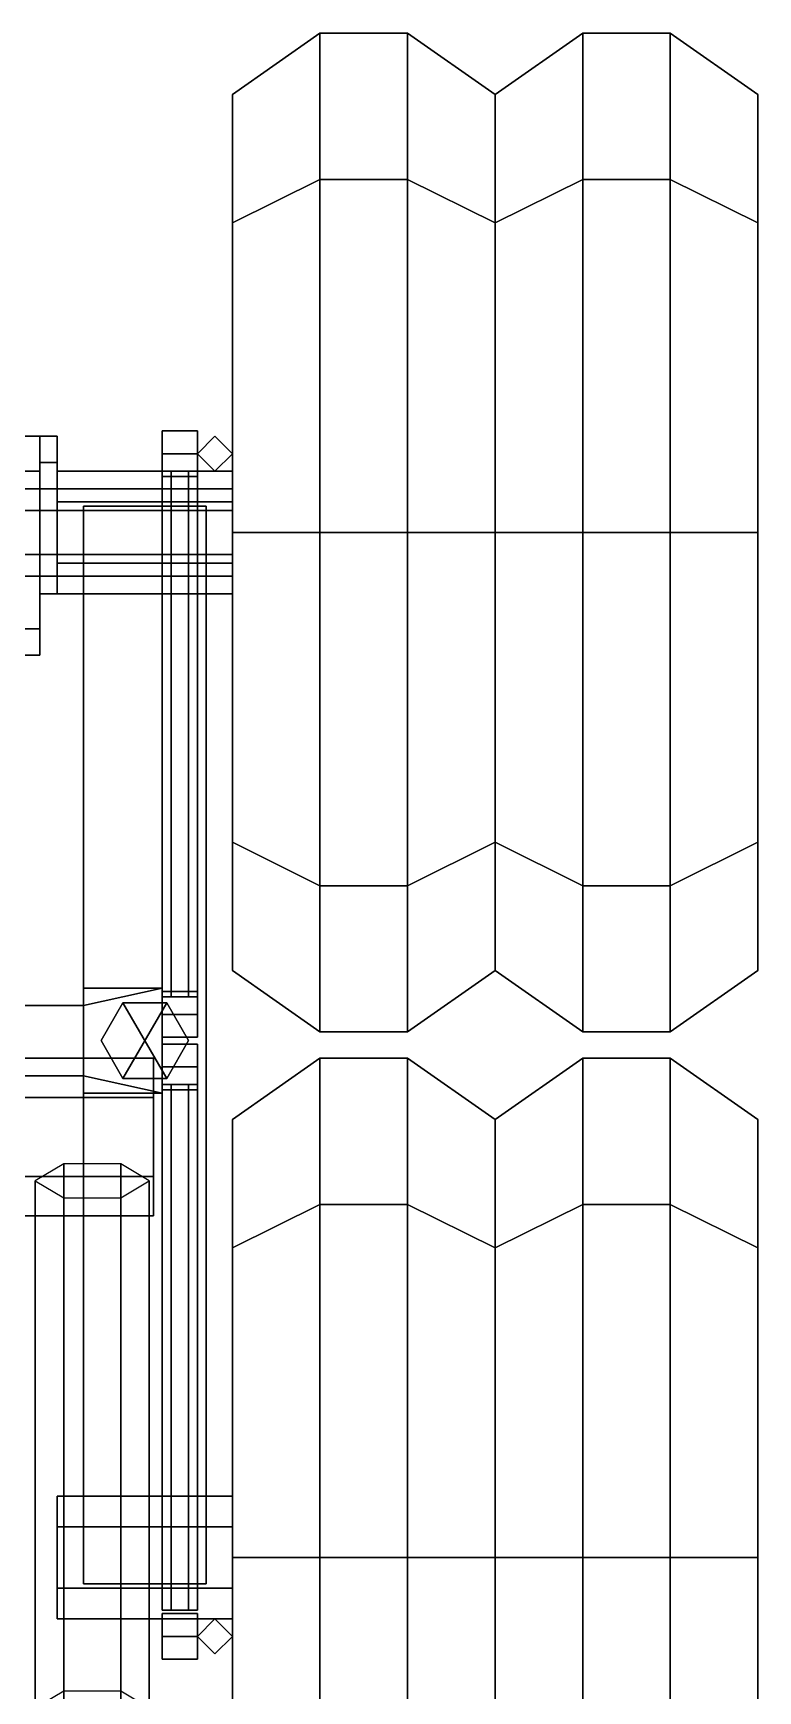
# Model space of a CAD drawing. Extents: x -1.2 to 1.2, y -5 to 5.4.
# Drawn here: x 0.383 to 1.21, y 0.608 to 2.5 of the extents above; entities that cross this region are included whole.
import ezdxf

# ---------------------------------------------------------------- set-up
doc = ezdxf.new("R2010")
doc.units = 0
for name, color, linetype in [('HYDR1', 2, 'CONTINUOUS'), ('WHEEL_HOLDER', 3, 'CONTINUOUS'), ('WHEELS', 2, 'CONTINUOUS')]:
    doc.layers.add(name, color=color, linetype=linetype)

msp = doc.modelspace()

# ---------------------------------------------------------------- linework, layer by layer
at = {"layer": 'HYDR1'}
for points in [[(0.52, 1.285, 1.7379), (0.52, 1.33, 1.66), (0.31, 1.33, 1.66), (0.31, 1.285, 1.7379)], [(0.52, 1.33, 1.66), (0.52, 1.285, 1.5821), (0.31, 1.285, 1.5821), (0.31, 1.33, 1.66)], [(0.52, 1.15, 1.66), (0.52, 1.33, 1.66), (0.52, 1.285, 1.7379), (0.52, 1.195, 1.7379)], [(0.52, 1.195, 1.5821), (0.52, 1.285, 1.5821), (0.52, 1.33, 1.66), (0.52, 1.15, 1.66)], [(0.52, 1.195, 1.7379), (0.52, 1.285, 1.7379), (0.31, 1.285, 1.7379), (0.31, 1.195, 1.7379)], [(0.52, 1.285, 1.5821), (0.52, 1.195, 1.5821), (0.31, 1.195, 1.5821), (0.31, 1.285, 1.5821)], [(0.52, 1.15, 1.66), (0.52, 1.195, 1.7379), (0.31, 1.195, 1.7379), (0.31, 1.15, 1.66)], [(0.52, 1.195, 1.5821), (0.52, 1.15, 1.66), (0.31, 1.15, 1.66), (0.31, 1.195, 1.5821)], [(0.4175, 1.2093, 1.7329), (0.385, 1.19, 1.68), (0.385, 0.5886, 1.8989), (0.4175, 0.6078, 1.9518)], [(0.4825, 1.2093, 1.7329), (0.4175, 1.2093, 1.7329), (0.4175, 0.6078, 1.9518), (0.4825, 0.6078, 1.9518)], [(0.515, 1.19, 1.68), (0.4825, 1.2093, 1.7329), (0.4825, 0.6078, 1.9518), (0.515, 0.5886, 1.8989)], [(0.385, 1.19, 1.68), (0.4175, 1.1707, 1.6271), (0.4175, 0.5693, 1.846), (0.385, 0.5886, 1.8989)], [(0.4825, 1.1707, 1.6271), (0.515, 1.19, 1.68), (0.515, 0.5886, 1.8989), (0.4825, 0.5693, 1.846)], [(0.4175, 1.1707, 1.6271), (0.4825, 1.1707, 1.6271), (0.4825, 0.5693, 1.846), (0.4175, 0.5693, 1.846)]]:
    msp.add_3dface(points, dxfattribs=at)
at = {"layer": 'WHEEL_HOLDER'}
for points in [[(0.57, 2.02, 0.82), (0.57, 2.046, 0.805), (0.53, 2.046, 0.805), (0.53, 2.02, 0.82)], [(0.57, 2.046, 0.805), (0.57, 2.046, 0.775), (0.53, 2.046, 0.775), (0.53, 2.046, 0.805)], [(0.57, 2.046, 0.775), (0.57, 2.02, 0.76), (0.53, 2.02, 0.76), (0.53, 2.046, 0.775)], [(0.53, 2.02, 0.82), (0.53, 2.046, 0.805), (0.53, 2.046, 0.775), (0.53, 1.994, 0.805)], [(0.53, 1.994, 0.805), (0.53, 2.046, 0.775), (0.53, 2.02, 0.76), (0.53, 1.994, 0.775)], [(0.57, 1.994, 0.805), (0.57, 2.046, 0.775), (0.57, 2.02, 0.76), (0.57, 1.994, 0.775)], [(0.57, 2.02, 0.82), (0.57, 2.046, 0.805), (0.57, 2.046, 0.775), (0.57, 1.994, 0.805)], [(0.39, 1.82, 1.24), (0.39, 2.04, 0.65), (0.37, 2.04, 0.65), (0.37, 1.82, 1.24)], [(0.39, 2.04, 0.65), (0.39, 2, 0.64), (0.37, 2, 0.64), (0.37, 2.04, 0.65)], [(0.39, 2.04, 0.51), (0.39, 1.86, 0.51), (0.39, 1.86, 0.67), (0.39, 2.01, 0.67)], [(0.41, 2.01, 0.67), (0.41, 2.04, 0.51), (0.39, 2.04, 0.51), (0.39, 2.01, 0.67)], [(0.41, 2.04, 0.51), (0.41, 1.86, 0.51), (0.39, 1.86, 0.51), (0.39, 2.04, 0.51)], [(0.39, 1.79, 1.24), (0.39, 2, 0.64), (0.39, 2.04, 0.65), (0.39, 1.82, 1.24)], [(0.41, 1.86, 0.67), (0.41, 1.86, 0.51), (0.41, 2.04, 0.51), (0.41, 2.01, 0.67)], [(0.59, 2.04, 0.56), (0.57, 2.02, 0.56), (0.57, 2.02, 0.8), (0.59, 2.04, 0.8)], [(0.59, 2.04, 0.56), (0.61, 2.02, 0.56), (0.59, 2, 0.56), (0.57, 2.02, 0.56)], [(0.61, 2.02, 0.8), (0.59, 2.04, 0.8), (0.57, 2.02, 0.8), (0.59, 2, 0.8)], [(0.61, 2.02, 0.56), (0.59, 2.04, 0.56), (0.59, 2.04, 0.8), (0.61, 2.02, 0.8)], [(0.39, 2.01, 0.67), (0.39, 1.86, 0.67), (0.41, 1.86, 0.67), (0.41, 2.01, 0.67)], [(0.57, 1.994, 0.805), (0.57, 2.02, 0.82), (0.53, 2.02, 0.82), (0.53, 1.994, 0.805)], [(0.57, 2.02, 0.76), (0.57, 1.994, 0.775), (0.53, 1.994, 0.775), (0.53, 2.02, 0.76)], [(0.57, 2.02, 0.56), (0.59, 2, 0.56), (0.59, 2, 0.8), (0.57, 2.02, 0.8)], [(0.59, 2, 0.56), (0.61, 2.02, 0.56), (0.61, 2.02, 0.8), (0.59, 2, 0.8)], [(0.37, 1.79, 1.24), (0.37, 2, 0.64), (0.39, 2, 0.64), (0.39, 1.79, 1.24)], [(0.41, 2, 0.57), (0.41, 1.965, 0.6306), (0.61, 1.965, 0.6306), (0.61, 2, 0.57)], [(0.41, 2, 0.57), (0.41, 1.86, 0.57), (0.41, 1.895, 0.6306), (0.41, 1.965, 0.6306)], [(0.41, 1.965, 0.5094), (0.41, 2, 0.57), (0.61, 2, 0.57), (0.61, 1.965, 0.5094)], [(0.41, 1.965, 0.5094), (0.41, 1.895, 0.5094), (0.41, 1.86, 0.57), (0.41, 2, 0.57)], [(0.54, 2, 0.8073), (0.53, 2, 0.79), (0.53, 1.4, 0.79), (0.54, 1.4, 0.8073)], [(0.53, 2, 0.79), (0.54, 2, 0.7727), (0.54, 1.4, 0.7727), (0.53, 1.4, 0.79)], [(0.57, 1.994, 0.775), (0.57, 1.994, 0.805), (0.53, 1.994, 0.805), (0.53, 1.994, 0.775)], [(0.56, 2, 0.8073), (0.54, 2, 0.8073), (0.54, 1.4, 0.8073), (0.56, 1.4, 0.8073)], [(0.54, 2, 0.7727), (0.56, 2, 0.7727), (0.56, 1.4, 0.7727), (0.54, 1.4, 0.7727)], [(0.57, 2, 0.79), (0.56, 2, 0.8073), (0.56, 1.4, 0.8073), (0.57, 1.4, 0.79)], [(0.56, 2, 0.7727), (0.57, 2, 0.79), (0.57, 1.4, 0.79), (0.56, 1.4, 0.7727)], [(0.41, 1.965, 0.6306), (0.41, 1.895, 0.6306), (0.61, 1.895, 0.6306), (0.61, 1.965, 0.6306)], [(0.41, 1.895, 0.5094), (0.41, 1.965, 0.5094), (0.61, 1.965, 0.5094), (0.61, 1.895, 0.5094)], [(0.58, 1.96, 0.63), (0.58, 0.73, 0.63), (0.44, 0.73, 0.63), (0.44, 1.96, 0.63)], [(0.44, 1.96, 0.66), (0.58, 1.96, 0.66), (0.58, 1.96, 0.63), (0.44, 1.96, 0.63)], [(0.44, 0.73, 0.66), (0.58, 0.73, 0.66), (0.58, 1.96, 0.66), (0.44, 1.96, 0.66)], [(0.44, 1.96, 0.63), (0.44, 0.73, 0.63), (0.44, 0.73, 0.66), (0.44, 1.96, 0.66)], [(0.44, 1.96, 0.48), (0.44, 0.73, 0.48), (0.44, 0.73, 0.51), (0.44, 1.96, 0.51)], [(0.44, 0.73, 0.51), (0.58, 0.73, 0.51), (0.58, 1.96, 0.51), (0.44, 1.96, 0.51)], [(0.44, 1.96, 0.51), (0.58, 1.96, 0.51), (0.58, 1.96, 0.48), (0.44, 1.96, 0.48)], [(0.58, 1.96, 0.48), (0.58, 0.73, 0.48), (0.44, 0.73, 0.48), (0.44, 1.96, 0.48)], [(0.58, 1.96, 0.66), (0.58, 0.73, 0.66), (0.58, 0.73, 0.63), (0.58, 1.96, 0.63)], [(0.58, 1.96, 0.51), (0.58, 0.73, 0.51), (0.58, 0.73, 0.48), (0.58, 1.96, 0.48)], [(0.41, 1.895, 0.6306), (0.41, 1.86, 0.57), (0.61, 1.86, 0.57), (0.61, 1.895, 0.6306)], [(0.41, 1.86, 0.57), (0.41, 1.895, 0.5094), (0.61, 1.895, 0.5094), (0.61, 1.86, 0.57)], [(0.39, 1.86, 0.67), (0.39, 1.86, 0.51), (0.41, 1.86, 0.51), (0.41, 1.86, 0.67)], [(0.37, 1.82, 1.24), (0.37, 1.79, 1.24), (0.39, 1.79, 1.24), (0.39, 1.82, 1.24)], [(0.44, 1.41, 0.77), (0.44, 1.29, 0.77), (0.44, 1.31, 0.82), (0.44, 1.39, 0.82)], [(0.44, 1.31, 0.82), (0.53, 1.29, 0.79), (0.53, 1.41, 0.79), (0.44, 1.39, 0.82)], [(0.44, 1.39, 0.82), (0.53, 1.41, 0.79), (0.53, 1.41, 0.77), (0.44, 1.41, 0.77)], [(0.53, 1.41, 0.77), (0.53, 1.29, 0.77), (0.44, 1.29, 0.77), (0.44, 1.41, 0.77)], [(0.53, 1.41, 0.79), (0.53, 1.29, 0.79), (0.53, 1.29, 0.77), (0.53, 1.41, 0.77)], [(0.53, 1.38, 0.82), (0.53, 1.406, 0.805), (0.53, 1.406, 0.775), (0.53, 1.354, 0.805)], [(0.57, 1.38, 0.82), (0.57, 1.406, 0.805), (0.53, 1.406, 0.805), (0.53, 1.38, 0.82)], [(0.57, 1.406, 0.805), (0.57, 1.406, 0.775), (0.53, 1.406, 0.775), (0.53, 1.406, 0.805)], [(0.53, 1.354, 0.805), (0.53, 1.406, 0.775), (0.53, 1.38, 0.76), (0.53, 1.354, 0.775)], [(0.57, 1.406, 0.775), (0.57, 1.38, 0.76), (0.53, 1.38, 0.76), (0.53, 1.406, 0.775)], [(0.57, 1.38, 0.82), (0.57, 1.406, 0.805), (0.57, 1.406, 0.775), (0.57, 1.354, 0.805)], [(0.57, 1.354, 0.805), (0.57, 1.406, 0.775), (0.57, 1.38, 0.76), (0.57, 1.354, 0.775)], [(0.44, 1.39, 0.78), (0.44, 1.31, 0.78), (0.24, 1.31, 0.78), (0.24, 1.39, 0.78)], [(0.24, 1.31, 0.82), (0.44, 1.31, 0.82), (0.44, 1.39, 0.82), (0.24, 1.39, 0.82)], [(0.24, 1.39, 0.82), (0.44, 1.39, 0.82), (0.44, 1.39, 0.78), (0.24, 1.39, 0.78)], [(0.44, 1.39, 0.82), (0.44, 1.31, 0.82), (0.44, 1.31, 0.78), (0.44, 1.39, 0.78)], [(0.485, 1.3933, 0.51), (0.46, 1.35, 0.51), (0.46, 1.35, 0.77), (0.485, 1.3933, 0.77)], [(0.485, 1.3933, 0.51), (0.535, 1.3067, 0.51), (0.485, 1.3067, 0.51), (0.46, 1.35, 0.51)], [(0.485, 1.3067, 0.77), (0.535, 1.3933, 0.77), (0.485, 1.3933, 0.77), (0.46, 1.35, 0.77)], [(0.535, 1.3933, 0.51), (0.485, 1.3933, 0.51), (0.485, 1.3933, 0.77), (0.535, 1.3933, 0.77)], [(0.535, 1.3933, 0.51), (0.56, 1.35, 0.51), (0.535, 1.3067, 0.51), (0.485, 1.3933, 0.51)], [(0.535, 1.3067, 0.77), (0.56, 1.35, 0.77), (0.535, 1.3933, 0.77), (0.485, 1.3067, 0.77)], [(0.56, 1.35, 0.51), (0.535, 1.3933, 0.51), (0.535, 1.3933, 0.77), (0.56, 1.35, 0.77)], [(0.57, 1.354, 0.805), (0.57, 1.38, 0.82), (0.53, 1.38, 0.82), (0.53, 1.354, 0.805)], [(0.57, 1.38, 0.76), (0.57, 1.354, 0.775), (0.53, 1.354, 0.775), (0.53, 1.38, 0.76)], [(0.46, 1.35, 0.51), (0.485, 1.3067, 0.51), (0.485, 1.3067, 0.77), (0.46, 1.35, 0.77)], [(0.57, 1.354, 0.775), (0.57, 1.354, 0.805), (0.53, 1.354, 0.805), (0.53, 1.354, 0.775)], [(0.57, 1.32, 0.82), (0.57, 1.346, 0.805), (0.53, 1.346, 0.805), (0.53, 1.32, 0.82)], [(0.53, 1.32, 0.82), (0.53, 1.346, 0.805), (0.53, 1.346, 0.775), (0.53, 1.294, 0.805)], [(0.53, 1.294, 0.805), (0.53, 1.346, 0.775), (0.53, 1.32, 0.76), (0.53, 1.294, 0.775)], [(0.57, 1.346, 0.775), (0.57, 1.32, 0.76), (0.53, 1.32, 0.76), (0.53, 1.346, 0.775)], [(0.57, 1.346, 0.805), (0.57, 1.346, 0.775), (0.53, 1.346, 0.775), (0.53, 1.346, 0.805)], [(0.535, 1.3067, 0.51), (0.56, 1.35, 0.51), (0.56, 1.35, 0.77), (0.535, 1.3067, 0.77)], [(0.57, 1.32, 0.82), (0.57, 1.346, 0.805), (0.57, 1.346, 0.775), (0.57, 1.294, 0.805)], [(0.57, 1.294, 0.805), (0.57, 1.346, 0.775), (0.57, 1.32, 0.76), (0.57, 1.294, 0.775)], [(0.24, 1.31, 0.78), (0.44, 1.31, 0.78), (0.44, 1.31, 0.82), (0.24, 1.31, 0.82)], [(0.44, 1.29, 0.77), (0.53, 1.29, 0.77), (0.53, 1.29, 0.79), (0.44, 1.31, 0.82)], [(0.485, 1.3067, 0.51), (0.535, 1.3067, 0.51), (0.535, 1.3067, 0.77), (0.485, 1.3067, 0.77)], [(0.57, 1.294, 0.805), (0.57, 1.32, 0.82), (0.53, 1.32, 0.82), (0.53, 1.294, 0.805)], [(0.57, 1.32, 0.76), (0.57, 1.294, 0.775), (0.53, 1.294, 0.775), (0.53, 1.32, 0.76)], [(0.53, 1.3, 0.79), (0.54, 1.3, 0.7727), (0.54, 0.7, 0.7727), (0.53, 0.7, 0.79)], [(0.54, 1.3, 0.8073), (0.53, 1.3, 0.79), (0.53, 0.7, 0.79), (0.54, 0.7, 0.8073)], [(0.57, 1.294, 0.775), (0.57, 1.294, 0.805), (0.53, 1.294, 0.805), (0.53, 1.294, 0.775)], [(0.54, 1.3, 0.7727), (0.56, 1.3, 0.7727), (0.56, 0.7, 0.7727), (0.54, 0.7, 0.7727)], [(0.56, 1.3, 0.8073), (0.54, 1.3, 0.8073), (0.54, 0.7, 0.8073), (0.56, 0.7, 0.8073)], [(0.56, 1.3, 0.7727), (0.57, 1.3, 0.79), (0.57, 0.7, 0.79), (0.56, 0.7, 0.7727)], [(0.57, 1.3, 0.79), (0.56, 1.3, 0.8073), (0.56, 0.7, 0.8073), (0.57, 0.7, 0.79)], [(0.41, 0.795, 0.5094), (0.41, 0.725, 0.5094), (0.41, 0.69, 0.57), (0.41, 0.83, 0.57)], [(0.41, 0.83, 0.57), (0.41, 0.69, 0.57), (0.41, 0.725, 0.6306), (0.41, 0.795, 0.6306)], [(0.41, 0.795, 0.5094), (0.41, 0.83, 0.57), (0.61, 0.83, 0.57), (0.61, 0.795, 0.5094)], [(0.41, 0.83, 0.57), (0.41, 0.795, 0.6306), (0.61, 0.795, 0.6306), (0.61, 0.83, 0.57)], [(0.41, 0.725, 0.5094), (0.41, 0.795, 0.5094), (0.61, 0.795, 0.5094), (0.61, 0.725, 0.5094)], [(0.41, 0.795, 0.6306), (0.41, 0.725, 0.6306), (0.61, 0.725, 0.6306), (0.61, 0.795, 0.6306)], [(0.41, 0.69, 0.57), (0.41, 0.725, 0.5094), (0.61, 0.725, 0.5094), (0.61, 0.69, 0.57)], [(0.41, 0.725, 0.6306), (0.41, 0.69, 0.57), (0.61, 0.69, 0.57), (0.61, 0.725, 0.6306)], [(0.44, 0.73, 0.63), (0.58, 0.73, 0.63), (0.58, 0.73, 0.66), (0.44, 0.73, 0.66)], [(0.44, 0.73, 0.48), (0.58, 0.73, 0.48), (0.58, 0.73, 0.51), (0.44, 0.73, 0.51)], [(0.53, 0.644, 0.805), (0.53, 0.696, 0.775), (0.53, 0.67, 0.76), (0.53, 0.644, 0.775)], [(0.57, 0.696, 0.775), (0.57, 0.67, 0.76), (0.53, 0.67, 0.76), (0.53, 0.696, 0.775)], [(0.57, 0.696, 0.805), (0.57, 0.696, 0.775), (0.53, 0.696, 0.775), (0.53, 0.696, 0.805)], [(0.53, 0.67, 0.82), (0.53, 0.696, 0.805), (0.53, 0.696, 0.775), (0.53, 0.644, 0.805)], [(0.57, 0.67, 0.82), (0.57, 0.696, 0.805), (0.53, 0.696, 0.805), (0.53, 0.67, 0.82)], [(0.57, 0.644, 0.805), (0.57, 0.696, 0.775), (0.57, 0.67, 0.76), (0.57, 0.644, 0.775)], [(0.57, 0.67, 0.82), (0.57, 0.696, 0.805), (0.57, 0.696, 0.775), (0.57, 0.644, 0.805)], [(0.59, 0.69, 0.56), (0.57, 0.67, 0.56), (0.57, 0.67, 0.8), (0.59, 0.69, 0.8)], [(0.59, 0.69, 0.56), (0.61, 0.67, 0.56), (0.59, 0.65, 0.56), (0.57, 0.67, 0.56)], [(0.61, 0.67, 0.8), (0.59, 0.69, 0.8), (0.57, 0.67, 0.8), (0.59, 0.65, 0.8)], [(0.61, 0.67, 0.56), (0.59, 0.69, 0.56), (0.59, 0.69, 0.8), (0.61, 0.67, 0.8)], [(0.57, 0.67, 0.76), (0.57, 0.644, 0.775), (0.53, 0.644, 0.775), (0.53, 0.67, 0.76)], [(0.57, 0.644, 0.805), (0.57, 0.67, 0.82), (0.53, 0.67, 0.82), (0.53, 0.644, 0.805)], [(0.57, 0.67, 0.56), (0.59, 0.65, 0.56), (0.59, 0.65, 0.8), (0.57, 0.67, 0.8)], [(0.59, 0.65, 0.56), (0.61, 0.67, 0.56), (0.61, 0.67, 0.8), (0.59, 0.65, 0.8)], [(0.57, 0.644, 0.775), (0.57, 0.644, 0.805), (0.53, 0.644, 0.805), (0.53, 0.644, 0.775)]]:
    msp.add_3dface(points, dxfattribs=at)
at = {"layer": 'WHEELS'}
for points in [[(0.71, 2.3331, 0.9731), (0.71, 2.5, 0.57), (0.61, 2.43, 0.57), (0.61, 2.2836, 0.9236)], [(0.71, 2.5, 0.57), (0.71, 2.3331, 0.1669), (0.61, 2.2836, 0.2164), (0.61, 2.43, 0.57)], [(0.81, 2.3331, 0.9731), (0.81, 2.5, 0.57), (0.71, 2.5, 0.57), (0.71, 2.3331, 0.9731)], [(0.81, 2.5, 0.57), (0.81, 2.3331, 0.1669), (0.71, 2.3331, 0.1669), (0.71, 2.5, 0.57)], [(0.81, 2.3331, 0.1669), (0.81, 2.5, 0.57), (0.91, 2.43, 0.57), (0.91, 2.2836, 0.2164)], [(0.81, 2.5, 0.57), (0.81, 2.3331, 0.9731), (0.91, 2.2836, 0.9236), (0.91, 2.43, 0.57)], [(1.01, 2.3331, 0.9731), (1.01, 2.5, 0.57), (0.91, 2.43, 0.57), (0.91, 2.2836, 0.9236)], [(1.01, 2.5, 0.57), (1.01, 2.3331, 0.1669), (0.91, 2.2836, 0.2164), (0.91, 2.43, 0.57)], [(1.01, 2.5, 0.57), (1.01, 2.3331, 0.9731), (1.11, 2.3331, 0.9731), (1.11, 2.5, 0.57)], [(1.01, 2.3331, 0.1669), (1.01, 2.5, 0.57), (1.11, 2.5, 0.57), (1.11, 2.3331, 0.1669)], [(1.11, 2.5, 0.57), (1.11, 2.3331, 0.9731), (1.21, 2.2836, 0.9236), (1.21, 2.43, 0.57)], [(1.11, 2.3331, 0.1669), (1.11, 2.5, 0.57), (1.21, 2.43, 0.57), (1.21, 2.2836, 0.2164)], [(0.61, 1.43, 0.57), (0.61, 2.2836, 0.9236), (0.61, 2.43, 0.57), (0.61, 1.5764, 0.2164)], [(0.61, 1.5764, 0.2164), (0.61, 2.43, 0.57), (0.61, 2.2836, 0.2164), (0.61, 1.93, 0.07)], [(1.21, 2.43, 0.57), (1.21, 1.5764, 0.9236), (1.21, 1.43, 0.57), (1.21, 2.2836, 0.2164)], [(1.21, 2.2836, 0.9236), (1.21, 1.93, 1.07), (1.21, 1.5764, 0.9236), (1.21, 2.43, 0.57)], [(0.71, 1.93, 1.14), (0.71, 2.3331, 0.9731), (0.61, 2.2836, 0.9236), (0.61, 1.93, 1.07)], [(0.71, 2.3331, 0.1669), (0.71, 1.93), (0.61, 1.93, 0.07), (0.61, 2.2836, 0.2164)], [(0.81, 1.93, 1.14), (0.81, 2.3331, 0.9731), (0.71, 2.3331, 0.9731), (0.71, 1.93, 1.14)], [(0.81, 2.3331, 0.1669), (0.81, 1.93), (0.71, 1.93), (0.71, 2.3331, 0.1669)], [(0.81, 1.93), (0.81, 2.3331, 0.1669), (0.91, 2.2836, 0.2164), (0.91, 1.93, 0.07)], [(0.81, 2.3331, 0.9731), (0.81, 1.93, 1.14), (0.91, 1.93, 1.07), (0.91, 2.2836, 0.9236)], [(1.01, 2.3331, 0.1669), (1.01, 1.93), (0.91, 1.93, 0.07), (0.91, 2.2836, 0.2164)], [(1.01, 1.93, 1.14), (1.01, 2.3331, 0.9731), (0.91, 2.2836, 0.9236), (0.91, 1.93, 1.07)], [(1.01, 1.93), (1.01, 2.3331, 0.1669), (1.11, 2.3331, 0.1669), (1.11, 1.93)], [(1.01, 2.3331, 0.9731), (1.01, 1.93, 1.14), (1.11, 1.93, 1.14), (1.11, 2.3331, 0.9731)], [(1.11, 1.93), (1.11, 2.3331, 0.1669), (1.21, 2.2836, 0.2164), (1.21, 1.93, 0.07)], [(1.11, 2.3331, 0.9731), (1.11, 1.93, 1.14), (1.21, 1.93, 1.07), (1.21, 2.2836, 0.9236)], [(0.61, 1.5764, 0.9236), (0.61, 1.93, 1.07), (0.61, 2.2836, 0.9236), (0.61, 1.43, 0.57)], [(1.21, 2.2836, 0.2164), (1.21, 1.43, 0.57), (1.21, 1.5764, 0.2164), (1.21, 1.93, 0.07)], [(0.61, 1.955, 0.6133), (0.61, 1.98, 0.57), (-0.61, 1.98, 0.57), (-0.61, 1.955, 0.6133)], [(0.61, 1.98, 0.57), (0.61, 1.955, 0.5267), (-0.61, 1.955, 0.5267), (-0.61, 1.98, 0.57)], [(0.61, 1.905, 0.6133), (0.61, 1.955, 0.6133), (-0.61, 1.955, 0.6133), (-0.61, 1.905, 0.6133)], [(0.61, 1.955, 0.5267), (0.61, 1.905, 0.5267), (-0.61, 1.905, 0.5267), (-0.61, 1.955, 0.5267)], [(0.71, 1.5269, 0.9731), (0.71, 1.93, 1.14), (0.61, 1.93, 1.07), (0.61, 1.5764, 0.9236)], [(0.71, 1.93), (0.71, 1.5269, 0.1669), (0.61, 1.5764, 0.2164), (0.61, 1.93, 0.07)], [(0.81, 1.5269, 0.9731), (0.81, 1.93, 1.14), (0.71, 1.93, 1.14), (0.71, 1.5269, 0.9731)], [(0.81, 1.93), (0.81, 1.5269, 0.1669), (0.71, 1.5269, 0.1669), (0.71, 1.93)], [(0.81, 1.5269, 0.1669), (0.81, 1.93), (0.91, 1.93, 0.07), (0.91, 1.5764, 0.2164)], [(0.81, 1.93, 1.14), (0.81, 1.5269, 0.9731), (0.91, 1.5764, 0.9236), (0.91, 1.93, 1.07)], [(1.01, 1.5269, 0.9731), (1.01, 1.93, 1.14), (0.91, 1.93, 1.07), (0.91, 1.5764, 0.9236)], [(1.01, 1.93), (1.01, 1.5269, 0.1669), (0.91, 1.5764, 0.2164), (0.91, 1.93, 0.07)], [(1.01, 1.5269, 0.1669), (1.01, 1.93), (1.11, 1.93), (1.11, 1.5269, 0.1669)], [(1.01, 1.93, 1.14), (1.01, 1.5269, 0.9731), (1.11, 1.5269, 0.9731), (1.11, 1.93, 1.14)], [(1.11, 1.5269, 0.1669), (1.11, 1.93), (1.21, 1.93, 0.07), (1.21, 1.5764, 0.2164)], [(1.11, 1.93, 1.14), (1.11, 1.5269, 0.9731), (1.21, 1.5764, 0.9236), (1.21, 1.93, 1.07)], [(0.61, 1.88, 0.57), (0.61, 1.905, 0.6133), (-0.61, 1.905, 0.6133), (-0.61, 1.88, 0.57)], [(0.61, 1.905, 0.5267), (0.61, 1.88, 0.57), (-0.61, 1.88, 0.57), (-0.61, 1.905, 0.5267)], [(0.71, 1.36, 0.57), (0.71, 1.5269, 0.9731), (0.61, 1.5764, 0.9236), (0.61, 1.43, 0.57)], [(0.71, 1.5269, 0.1669), (0.71, 1.36, 0.57), (0.61, 1.43, 0.57), (0.61, 1.5764, 0.2164)], [(0.81, 1.36, 0.57), (0.81, 1.5269, 0.1669), (0.91, 1.5764, 0.2164), (0.91, 1.43, 0.57)], [(0.81, 1.5269, 0.9731), (0.81, 1.36, 0.57), (0.91, 1.43, 0.57), (0.91, 1.5764, 0.9236)], [(1.01, 1.36, 0.57), (1.01, 1.5269, 0.9731), (0.91, 1.5764, 0.9236), (0.91, 1.43, 0.57)], [(1.01, 1.5269, 0.1669), (1.01, 1.36, 0.57), (0.91, 1.43, 0.57), (0.91, 1.5764, 0.2164)], [(1.11, 1.36, 0.57), (1.11, 1.5269, 0.1669), (1.21, 1.5764, 0.2164), (1.21, 1.43, 0.57)], [(1.11, 1.5269, 0.9731), (1.11, 1.36, 0.57), (1.21, 1.43, 0.57), (1.21, 1.5764, 0.9236)], [(0.81, 1.36, 0.57), (0.81, 1.5269, 0.9731), (0.71, 1.5269, 0.9731), (0.71, 1.36, 0.57)], [(0.81, 1.5269, 0.1669), (0.81, 1.36, 0.57), (0.71, 1.36, 0.57), (0.71, 1.5269, 0.1669)], [(1.01, 1.5269, 0.9731), (1.01, 1.36, 0.57), (1.11, 1.36, 0.57), (1.11, 1.5269, 0.9731)], [(1.01, 1.36, 0.57), (1.01, 1.5269, 0.1669), (1.11, 1.5269, 0.1669), (1.11, 1.36, 0.57)], [(0.71, 1.33, 0.57), (0.71, 1.1631, 0.1669), (0.61, 1.1136, 0.2164), (0.61, 1.26, 0.57)], [(0.71, 1.1631, 0.9731), (0.71, 1.33, 0.57), (0.61, 1.26, 0.57), (0.61, 1.1136, 0.9236)], [(0.81, 1.1631, 0.9731), (0.81, 1.33, 0.57), (0.71, 1.33, 0.57), (0.71, 1.1631, 0.9731)], [(0.81, 1.33, 0.57), (0.81, 1.1631, 0.1669), (0.71, 1.1631, 0.1669), (0.71, 1.33, 0.57)], [(0.81, 1.33, 0.57), (0.81, 1.1631, 0.9731), (0.91, 1.1136, 0.9236), (0.91, 1.26, 0.57)], [(0.81, 1.1631, 0.1669), (0.81, 1.33, 0.57), (0.91, 1.26, 0.57), (0.91, 1.1136, 0.2164)], [(1.01, 1.1631, 0.9731), (1.01, 1.33, 0.57), (0.91, 1.26, 0.57), (0.91, 1.1136, 0.9236)], [(1.01, 1.33, 0.57), (1.01, 1.1631, 0.1669), (0.91, 1.1136, 0.2164), (0.91, 1.26, 0.57)], [(1.01, 1.33, 0.57), (1.01, 1.1631, 0.9731), (1.11, 1.1631, 0.9731), (1.11, 1.33, 0.57)], [(1.01, 1.1631, 0.1669), (1.01, 1.33, 0.57), (1.11, 1.33, 0.57), (1.11, 1.1631, 0.1669)], [(1.11, 1.33, 0.57), (1.11, 1.1631, 0.9731), (1.21, 1.1136, 0.9236), (1.21, 1.26, 0.57)], [(1.11, 1.1631, 0.1669), (1.11, 1.33, 0.57), (1.21, 1.26, 0.57), (1.21, 1.1136, 0.2164)], [(0.61, 0.4064, 0.2164), (0.61, 1.26, 0.57), (0.61, 1.1136, 0.2164), (0.61, 0.76, 0.07)], [(0.61, 0.26, 0.57), (0.61, 1.1136, 0.9236), (0.61, 1.26, 0.57), (0.61, 0.4064, 0.2164)], [(1.21, 1.26, 0.57), (1.21, 0.4064, 0.9236), (1.21, 0.26, 0.57), (1.21, 1.1136, 0.2164)], [(1.21, 1.1136, 0.9236), (1.21, 0.76, 1.07), (1.21, 0.4064, 0.9236), (1.21, 1.26, 0.57)], [(0.71, 1.1631, 0.1669), (0.71, 0.76), (0.61, 0.76, 0.07), (0.61, 1.1136, 0.2164)], [(0.71, 0.76, 1.14), (0.71, 1.1631, 0.9731), (0.61, 1.1136, 0.9236), (0.61, 0.76, 1.07)], [(0.81, 1.1631, 0.1669), (0.81, 0.76), (0.71, 0.76), (0.71, 1.1631, 0.1669)], [(0.81, 0.76, 1.14), (0.81, 1.1631, 0.9731), (0.71, 1.1631, 0.9731), (0.71, 0.76, 1.14)], [(0.81, 1.1631, 0.9731), (0.81, 0.76, 1.14), (0.91, 0.76, 1.07), (0.91, 1.1136, 0.9236)], [(0.81, 0.76), (0.81, 1.1631, 0.1669), (0.91, 1.1136, 0.2164), (0.91, 0.76, 0.07)], [(1.01, 1.1631, 0.1669), (1.01, 0.76), (0.91, 0.76, 0.07), (0.91, 1.1136, 0.2164)], [(1.01, 0.76, 1.14), (1.01, 1.1631, 0.9731), (0.91, 1.1136, 0.9236), (0.91, 0.76, 1.07)], [(1.01, 0.76), (1.01, 1.1631, 0.1669), (1.11, 1.1631, 0.1669), (1.11, 0.76)], [(1.01, 1.1631, 0.9731), (1.01, 0.76, 1.14), (1.11, 0.76, 1.14), (1.11, 1.1631, 0.9731)], [(1.11, 0.76), (1.11, 1.1631, 0.1669), (1.21, 1.1136, 0.2164), (1.21, 0.76, 0.07)], [(1.11, 1.1631, 0.9731), (1.11, 0.76, 1.14), (1.21, 0.76, 1.07), (1.21, 1.1136, 0.9236)], [(0.61, 0.4064, 0.9236), (0.61, 0.76, 1.07), (0.61, 1.1136, 0.9236), (0.61, 0.26, 0.57)], [(1.21, 1.1136, 0.2164), (1.21, 0.26, 0.57), (1.21, 0.4064, 0.2164), (1.21, 0.76, 0.07)], [(0.71, 0.76), (0.71, 0.3569, 0.1669), (0.61, 0.4064, 0.2164), (0.61, 0.76, 0.07)], [(0.71, 0.3569, 0.9731), (0.71, 0.76, 1.14), (0.61, 0.76, 1.07), (0.61, 0.4064, 0.9236)], [(0.81, 0.76), (0.81, 0.3569, 0.1669), (0.71, 0.3569, 0.1669), (0.71, 0.76)], [(0.81, 0.3569, 0.9731), (0.81, 0.76, 1.14), (0.71, 0.76, 1.14), (0.71, 0.3569, 0.9731)], [(0.81, 0.3569, 0.1669), (0.81, 0.76), (0.91, 0.76, 0.07), (0.91, 0.4064, 0.2164)], [(0.81, 0.76, 1.14), (0.81, 0.3569, 0.9731), (0.91, 0.4064, 0.9236), (0.91, 0.76, 1.07)], [(1.01, 0.76), (1.01, 0.3569, 0.1669), (0.91, 0.4064, 0.2164), (0.91, 0.76, 0.07)], [(1.01, 0.3569, 0.9731), (1.01, 0.76, 1.14), (0.91, 0.76, 1.07), (0.91, 0.4064, 0.9236)], [(1.01, 0.3569, 0.1669), (1.01, 0.76), (1.11, 0.76), (1.11, 0.3569, 0.1669)], [(1.01, 0.76, 1.14), (1.01, 0.3569, 0.9731), (1.11, 0.3569, 0.9731), (1.11, 0.76, 1.14)], [(1.11, 0.3569, 0.1669), (1.11, 0.76), (1.21, 0.76, 0.07), (1.21, 0.4064, 0.2164)], [(1.11, 0.76, 1.14), (1.11, 0.3569, 0.9731), (1.21, 0.4064, 0.9236), (1.21, 0.76, 1.07)]]:
    msp.add_3dface(points, dxfattribs=at)

doc.saveas('drawing.dxf')
